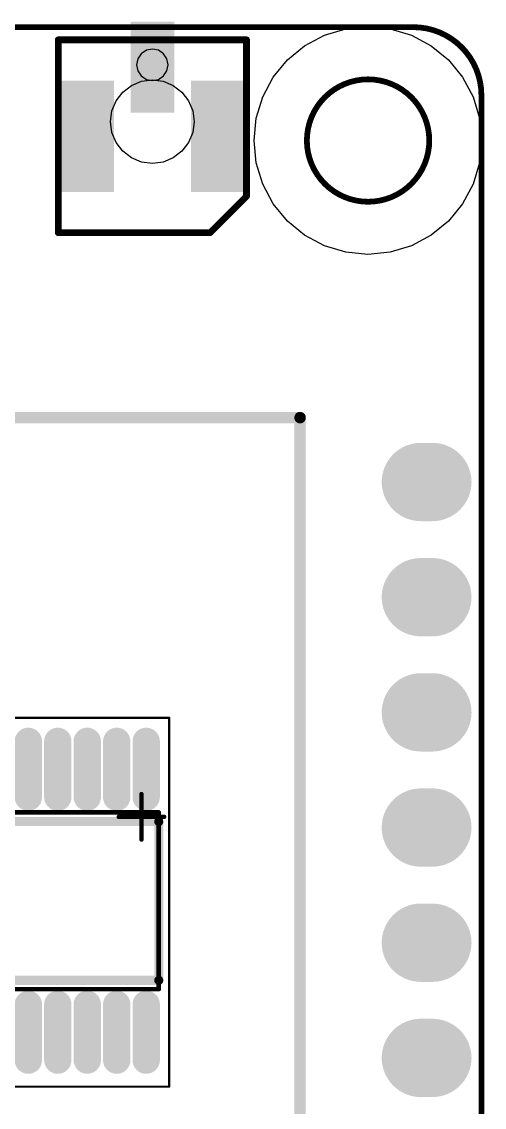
# Model space of a CAD drawing. Header units: millimetres. Extents: x 6.83 to 8, y 14.94 to 18.7.
# Drawn here: x 7.576 to 7.978, y 17.753 to 18.695 of the extents above; entities that cross this region are included whole.
import ezdxf

# ---------------------------------------------------------------- set-up
doc = ezdxf.new("R2010")
doc.units = ezdxf.units.MM
doc.header["$MEASUREMENT"] = 0
for name, color, linetype in [('BottomLayer', 5, 'Continuous'), ('BottomOverlay', 54, 'Continuous'), ('BottomPaste', 16, 'Continuous'), ('BottomSolder', 6, 'Continuous'), ('KeepOutLayer', 6, 'Continuous'), ('Mechanical13', 56, 'Continuous'), ('Mechanical15', 56, 'Continuous'), ('Mechanical5', 56, 'Continuous'), ('MidLayer1', 16, 'Continuous'), ('MidLayer2', 76, 'Continuous'), ('MultiLayer', 9, 'Continuous'), ('TopLayer', 1, 'Continuous'), ('TopOverlay', 2, 'Continuous'), ('TopPaste', 8, 'Continuous'), ('TopSolder', 216, 'Continuous')]:
    doc.layers.add(name, color=color, linetype=linetype)

# ---------------------------------------------------------------- blocks, each defined once
blk = doc.blocks.new('BATTERY_BOX18650_DIP_____B_2')
at = {"layer": 'BottomOverlay', "const_width": 0.01}
for points in [[(1.50744, -0.41142), (1.50744, 0.41142)], [(1.50744, -0.41142), (-1.52756, -0.41142)]]:
    blk.add_lwpolyline(points, dxfattribs=at)
at = {"layer": 'BottomOverlay', "const_width": 0.005}
blk.add_lwpolyline([(1.50494, -0.41142, 1), (1.50994, -0.41142, 1)], format="xyb", close=True, dxfattribs=at)
blk.add_lwpolyline([(1.50494, -0.41142, 1), (1.50994, -0.41142, 1)], format="xyb", close=True, dxfattribs=at)
blk = doc.blocks.new('U_FL_R_B_3')
at = {"layer": 'BottomLayer'}
for points in [[(-0.04429, 0.0374), (0.04429, 0.0374), (-0.04429, 0.07874), (0.04429, 0.07874)], [(-0.09547, -0.015), (-0.02461, -0.015), (-0.09547, 0.015), (-0.02461, 0.015)], [(-0.04429, -0.07874), (0.04429, -0.07874), (-0.04429, -0.0374), (0.04429, -0.0374)]]:
    blk.add_solid(points, dxfattribs=at)
at = {"layer": 'BottomOverlay', "const_width": 0.00591}
for points in [[(-0.08371, 0.08174), (0.05212, 0.08174)], [(-0.08371, 0.08174), (-0.08371, -0.08174)], [(0.05212, 0.08174), (0.08371, 0.05015)], [(0.08371, 0.05015), (0.08371, -0.08174)], [(-0.08371, -0.08174), (0.08371, -0.08174)]]:
    blk.add_lwpolyline(points, dxfattribs=at)
at = {"layer": 'BottomOverlay', "const_width": 0.00295}
for points in [[(-0.08519, 0.08174, 1), (-0.08223, 0.08174, 1)], [(-0.08519, 0.08174, 1), (-0.08223, 0.08174, 1)], [(0.05064, 0.08174, 1), (0.05359, 0.08174, 1)], [(0.05064, 0.08174, 1), (0.05359, 0.08174, 1)], [(0.08223, 0.05015, 1), (0.08519, 0.05015, 1)], [(0.08223, 0.05015, 1), (0.08519, 0.05015, 1)], [(-0.08519, -0.08174, 1), (-0.08223, -0.08174, 1)], [(-0.08519, -0.08174, 1), (-0.08223, -0.08174, 1)], [(0.08223, -0.08174, 1), (0.08519, -0.08174, 1)], [(0.08223, -0.08174, 1), (0.08519, -0.08174, 1)]]:
    blk.add_lwpolyline(points, format="xyb", close=True, dxfattribs=at)
at = {"layer": 'BottomPaste'}
for points in [[(-0.04429, 0.0374), (0.04429, 0.0374), (-0.04429, 0.07874), (0.04429, 0.07874)], [(-0.09547, -0.015), (-0.02461, -0.015), (-0.09547, 0.015), (-0.02461, 0.015)], [(-0.04429, -0.07874), (0.04429, -0.07874), (-0.04429, -0.0374), (0.04429, -0.0374)]]:
    blk.add_solid(points, dxfattribs=at)
at = {"layer": 'BottomSolder'}
for points in [[(-0.04829, 0.0334), (0.04829, 0.0334), (-0.04829, 0.08274), (0.04829, 0.08274)], [(-0.09947, -0.019), (-0.02061, -0.019), (-0.09947, 0.019), (-0.02061, 0.019)], [(-0.04829, -0.08274), (0.04829, -0.08274), (-0.04829, -0.0334), (0.04829, -0.0334)]]:
    blk.add_solid(points, dxfattribs=at)
at = {"layer": 'Mechanical15'}
for p, q in [((-0.07166, 0.00965), (-0.07462, 0.00522)), ((-0.06723, 0.01261), (-0.07166, 0.00965)), ((-0.06201, 0.01365), (-0.06723, 0.01261)), ((-0.05679, 0.01261), (-0.06201, 0.01365)), ((-0.05236, 0.00965), (-0.05679, 0.01261)), ((-0.0494, 0.00522), (-0.05236, 0.00965)), ((-0.07462, 0.00522), (-0.07566, 0)), ((-0.04836, 0), (-0.0494, 0.00522)), ((-0.07566, 0), (-0.07462, -0.00522)), ((-0.07462, -0.00522), (-0.07166, -0.00965)), ((-0.05236, -0.00965), (-0.0494, -0.00522)), ((-0.0494, -0.00522), (-0.04836, 0)), ((-0.07166, -0.00965), (-0.06723, -0.01261)), ((-0.06723, -0.01261), (-0.06201, -0.01365)), ((-0.06201, -0.01365), (-0.05679, -0.01261)), ((-0.05679, -0.01261), (-0.05236, -0.00965))]:
    blk.add_line(p, q, dxfattribs=at)
blk = doc.blocks.new('TCA9554PWR_9')
at = {"layer": 'Mechanical13', "const_width": 0.00394}
for points in [[(0.18898, 0.01083), (0.0374, 0.01083)], [(0.0374, -0.18996), (0.0374, 0.01083)], [(0.19094, -0.18996), (0.19094, 0.01083)], [(0.19094, -0.18996), (0.0374, -0.18996)]]:
    blk.add_lwpolyline(points, dxfattribs=at)
at = {"layer": 'Mechanical13'}
for points, const_width in [([(0.03642, 0.01083, 1), (0.03839, 0.01083, 1)], 0.00197), ([(0.03642, 0.01083, 1), (0.03839, 0.01083, 1)], 0.00197), ([(0.18799, 0.01083, 1), (0.18996, 0.01083, 1)], 0.00197), ([(0.18996, 0.01083, 1), (0.19193, 0.01083, 1)], 0.00197), ([(0.09207, -0.0177, 1), (0.0527, -0.0177, 1)], 0.00394), ([(0.05172, -0.0177, 1), (0.05369, -0.0177, 1)], 0.00197), ([(0.09109, -0.0177, 1), (0.09306, -0.0177, 1)], 0.00197), ([(0.03642, -0.18996, 1), (0.03839, -0.18996, 1)], 0.00197), ([(0.03642, -0.18996, 1), (0.03839, -0.18996, 1)], 0.00197), ([(0.18996, -0.18996, 1), (0.19193, -0.18996, 1)], 0.00197), ([(0.18996, -0.18996, 1), (0.19193, -0.18996, 1)], 0.00197)]:
    blk.add_lwpolyline(points, format="xyb", close=True, dxfattribs=dict(at, const_width=const_width))
at = {"layer": 'Mechanical15'}
for points, const_width in [([(0.27307, 0.04154), (-0.04724, 0.04154)], 0.00197), ([(-0.04724, -0.19904), (-0.04724, 0.04154)], 0.00197), ([(0.27307, -0.19904), (0.27307, 0.04154)], 0.00197), ([(0.18701, -0.19468), (0.18701, -0.15532)], 0.00394), ([(0.20669, -0.175), (0.16732, -0.175)], 0.00394), ([(0.27307, -0.19904), (-0.04724, -0.19904)], 0.00197)]:
    blk.add_lwpolyline(points, dxfattribs=dict(at, const_width=const_width))
for points, const_width in [([(-0.04774, 0.04154, 1), (-0.04675, 0.04154, 1)], 0.000984), ([(-0.04774, 0.04154, 1), (-0.04675, 0.04154, 1)], 0.000984), ([(0.27257, 0.04154, 1), (0.27356, 0.04154, 1)], 0.000984), ([(0.27257, 0.04154, 1), (0.27356, 0.04154, 1)], 0.000984), ([(0.18602, -0.15532, 1), (0.18799, -0.15532, 1)], 0.00197), ([(0.16634, -0.175, 1), (0.16831, -0.175, 1)], 0.00197), ([(0.20571, -0.175, 1), (0.20768, -0.175, 1)], 0.00197), ([(0.18602, -0.19468, 1), (0.18799, -0.19468, 1)], 0.00197), ([(-0.04774, -0.19904, 1), (-0.04675, -0.19904, 1)], 0.000984), ([(-0.04774, -0.19904, 1), (-0.04675, -0.19904, 1)], 0.000984), ([(0.27257, -0.19904, 1), (0.27356, -0.19904, 1)], 0.000984), ([(0.27257, -0.19904, 1), (0.27356, -0.19904, 1)], 0.000984)]:
    blk.add_lwpolyline(points, format="xyb", close=True, dxfattribs=dict(at, const_width=const_width))
at = {"layer": 'TopLayer', "const_width": 0.01575}
for points in [[(-0.02421, 0), (0.02421, 0)], [(0.20413, 0), (0.25256, 0)], [(-0.02421, -0.02559), (0.02421, -0.02559)], [(0.20413, -0.02559), (0.25256, -0.02559)], [(-0.02421, -0.05118), (0.02421, -0.05118)], [(0.20413, -0.05118), (0.25256, -0.05118)], [(-0.02421, -0.07677), (0.02421, -0.07677)], [(0.20413, -0.07677), (0.25256, -0.07677)], [(-0.02421, -0.10236), (0.02421, -0.10236)], [(0.20413, -0.10236), (0.25256, -0.10236)], [(-0.02421, -0.12795), (0.02421, -0.12795)], [(0.20413, -0.12795), (0.25256, -0.12795)], [(-0.02421, -0.15354), (0.02421, -0.15354)], [(0.20413, -0.15354), (0.25256, -0.15354)], [(-0.02421, -0.17913), (0.02421, -0.17913)], [(0.20413, -0.17913), (0.25256, -0.17913)]]:
    blk.add_lwpolyline(points, dxfattribs=at)
at = {"layer": 'TopLayer', "const_width": 0.00787}
for points in [[(-0.02815, 0, 1), (-0.02028, 0, 1)], [(0.02028, 0, 1), (0.02815, 0, 1)], [(0.2002, 0, 1), (0.20807, 0, 1)], [(0.24862, 0, 1), (0.2565, 0, 1)], [(-0.02815, -0.02559, 1), (-0.02028, -0.02559, 1)], [(0.02028, -0.02559, 1), (0.02815, -0.02559, 1)], [(0.2002, -0.02559, 1), (0.20807, -0.02559, 1)], [(0.24862, -0.02559, 1), (0.2565, -0.02559, 1)], [(-0.02815, -0.05118, 1), (-0.02028, -0.05118, 1)], [(0.02028, -0.05118, 1), (0.02815, -0.05118, 1)], [(0.2002, -0.05118, 1), (0.20807, -0.05118, 1)], [(0.24862, -0.05118, 1), (0.2565, -0.05118, 1)], [(-0.02815, -0.07677, 1), (-0.02028, -0.07677, 1)], [(0.02028, -0.07677, 1), (0.02815, -0.07677, 1)], [(0.2002, -0.07677, 1), (0.20807, -0.07677, 1)], [(0.24862, -0.07677, 1), (0.2565, -0.07677, 1)], [(-0.02815, -0.10236, 1), (-0.02028, -0.10236, 1)], [(0.02028, -0.10236, 1), (0.02815, -0.10236, 1)], [(0.2002, -0.10236, 1), (0.20807, -0.10236, 1)], [(0.24862, -0.10236, 1), (0.2565, -0.10236, 1)], [(-0.02815, -0.12795, 1), (-0.02028, -0.12795, 1)], [(0.02028, -0.12795, 1), (0.02815, -0.12795, 1)], [(0.2002, -0.12795, 1), (0.20807, -0.12795, 1)], [(0.24862, -0.12795, 1), (0.2565, -0.12795, 1)], [(-0.02815, -0.15354, 1), (-0.02028, -0.15354, 1)], [(0.02028, -0.15354, 1), (0.02815, -0.15354, 1)], [(0.2002, -0.15354, 1), (0.20807, -0.15354, 1)], [(0.24862, -0.15354, 1), (0.2565, -0.15354, 1)], [(-0.02815, -0.17913, 1), (-0.02028, -0.17913, 1)], [(0.02028, -0.17913, 1), (0.02815, -0.17913, 1)], [(0.2002, -0.17913, 1), (0.20807, -0.17913, 1)], [(0.24862, -0.17913, 1), (0.2565, -0.17913, 1)]]:
    blk.add_lwpolyline(points, format="xyb", close=True, dxfattribs=at)
at = {"layer": 'TopOverlay'}
for points, const_width in [([(0.0055, 0.02723, 1), (-0.00434, 0.02723, 1)], 0.00984), ([(-0.0068, 0.02723, 1), (-0.00188, 0.02723, 1)], 0.00492), ([(0.00304, 0.02723, 1), (0.00796, 0.02723, 1)], 0.00492), ([(0.0431, 0.01082, 1), (0.04704, 0.01082, 1)], 0.00394), ([(0.0431, 0.01082, 1), (0.04704, 0.01082, 1)], 0.00394), ([(0.18094, 0.01082, 1), (0.18488, 0.01082, 1)], 0.00394), ([(0.18094, 0.01082, 1), (0.18488, 0.01082, 1)], 0.00394), ([(0.08324, -0.01662, 1), (0.06749, -0.01662, 1)], 0.02362), ([(0.06158, -0.01662, 1), (0.07339, -0.01662, 1)], 0.01181), ([(0.07733, -0.01662, 1), (0.08914, -0.01662, 1)], 0.01181), ([(0.0431, -0.19004, 1), (0.04704, -0.19004, 1)], 0.00394), ([(0.0431, -0.19004, 1), (0.04704, -0.19004, 1)], 0.00394), ([(0.18094, -0.19004, 1), (0.18488, -0.19004, 1)], 0.00394), ([(0.18094, -0.19004, 1), (0.18488, -0.19004, 1)], 0.00394)]:
    blk.add_lwpolyline(points, format="xyb", close=True, dxfattribs=dict(at, const_width=const_width))
at = {"layer": 'TopOverlay', "const_width": 0.00787}
for points in [[(0.18291, 0.01082), (0.04507, 0.01082)], [(0.04507, -0.19004), (0.04507, 0.01082)], [(0.18291, -0.19004), (0.18291, 0.01082)], [(0.18291, -0.19004), (0.04507, -0.19004)]]:
    blk.add_lwpolyline(points, dxfattribs=at)
at = {"layer": 'TopPaste', "const_width": 0.01575}
for points in [[(-0.02421, 0), (0.02421, 0)], [(0.20413, 0), (0.25256, 0)], [(-0.02421, -0.02559), (0.02421, -0.02559)], [(0.20413, -0.02559), (0.25256, -0.02559)], [(-0.02421, -0.05118), (0.02421, -0.05118)], [(0.20413, -0.05118), (0.25256, -0.05118)], [(-0.02421, -0.07677), (0.02421, -0.07677)], [(0.20413, -0.07677), (0.25256, -0.07677)], [(-0.02421, -0.10236), (0.02421, -0.10236)], [(0.20413, -0.10236), (0.25256, -0.10236)], [(-0.02421, -0.12795), (0.02421, -0.12795)], [(0.20413, -0.12795), (0.25256, -0.12795)], [(-0.02421, -0.15354), (0.02421, -0.15354)], [(0.20413, -0.15354), (0.25256, -0.15354)], [(-0.02421, -0.17913), (0.02421, -0.17913)], [(0.20413, -0.17913), (0.25256, -0.17913)]]:
    blk.add_lwpolyline(points, dxfattribs=at)
at = {"layer": 'TopPaste', "const_width": 0.00787}
for points in [[(-0.02815, 0, 1), (-0.02028, 0, 1)], [(0.02028, 0, 1), (0.02815, 0, 1)], [(0.2002, 0, 1), (0.20807, 0, 1)], [(0.24862, 0, 1), (0.2565, 0, 1)], [(-0.02815, -0.02559, 1), (-0.02028, -0.02559, 1)], [(0.02028, -0.02559, 1), (0.02815, -0.02559, 1)], [(0.2002, -0.02559, 1), (0.20807, -0.02559, 1)], [(0.24862, -0.02559, 1), (0.2565, -0.02559, 1)], [(-0.02815, -0.05118, 1), (-0.02028, -0.05118, 1)], [(0.02028, -0.05118, 1), (0.02815, -0.05118, 1)], [(0.2002, -0.05118, 1), (0.20807, -0.05118, 1)], [(0.24862, -0.05118, 1), (0.2565, -0.05118, 1)], [(-0.02815, -0.07677, 1), (-0.02028, -0.07677, 1)], [(0.02028, -0.07677, 1), (0.02815, -0.07677, 1)], [(0.2002, -0.07677, 1), (0.20807, -0.07677, 1)], [(0.24862, -0.07677, 1), (0.2565, -0.07677, 1)], [(-0.02815, -0.10236, 1), (-0.02028, -0.10236, 1)], [(0.02028, -0.10236, 1), (0.02815, -0.10236, 1)], [(0.2002, -0.10236, 1), (0.20807, -0.10236, 1)], [(0.24862, -0.10236, 1), (0.2565, -0.10236, 1)], [(-0.02815, -0.12795, 1), (-0.02028, -0.12795, 1)], [(0.02028, -0.12795, 1), (0.02815, -0.12795, 1)], [(0.2002, -0.12795, 1), (0.20807, -0.12795, 1)], [(0.24862, -0.12795, 1), (0.2565, -0.12795, 1)], [(-0.02815, -0.15354, 1), (-0.02028, -0.15354, 1)], [(0.02028, -0.15354, 1), (0.02815, -0.15354, 1)], [(0.2002, -0.15354, 1), (0.20807, -0.15354, 1)], [(0.24862, -0.15354, 1), (0.2565, -0.15354, 1)], [(-0.02815, -0.17913, 1), (-0.02028, -0.17913, 1)], [(0.02028, -0.17913, 1), (0.02815, -0.17913, 1)], [(0.2002, -0.17913, 1), (0.20807, -0.17913, 1)], [(0.24862, -0.17913, 1), (0.2565, -0.17913, 1)]]:
    blk.add_lwpolyline(points, format="xyb", close=True, dxfattribs=at)
at = {"layer": 'TopSolder', "const_width": 0.02375}
for points in [[(-0.02421, 0), (0.02421, 0)], [(0.20413, 0), (0.25256, 0)], [(-0.02421, -0.02559), (0.02421, -0.02559)], [(0.20413, -0.02559), (0.25256, -0.02559)], [(-0.02421, -0.05118), (0.02421, -0.05118)], [(0.20413, -0.05118), (0.25256, -0.05118)], [(-0.02421, -0.07677), (0.02421, -0.07677)], [(0.20413, -0.07677), (0.25256, -0.07677)], [(-0.02421, -0.10236), (0.02421, -0.10236)], [(0.20413, -0.10236), (0.25256, -0.10236)], [(-0.02421, -0.12795), (0.02421, -0.12795)], [(0.20413, -0.12795), (0.25256, -0.12795)], [(-0.02421, -0.15354), (0.02421, -0.15354)], [(0.20413, -0.15354), (0.25256, -0.15354)], [(-0.02421, -0.17913), (0.02421, -0.17913)], [(0.20413, -0.17913), (0.25256, -0.17913)]]:
    blk.add_lwpolyline(points, dxfattribs=at)
at = {"layer": 'TopSolder', "const_width": 0.01187}
for points in [[(-0.03015, 0, 1), (-0.01828, 0, 1)], [(0.01828, 0, 1), (0.03015, 0, 1)], [(0.1982, 0, 1), (0.21007, 0, 1)], [(0.24662, 0, 1), (0.2585, 0, 1)], [(-0.03015, -0.02559, 1), (-0.01828, -0.02559, 1)], [(0.01828, -0.02559, 1), (0.03015, -0.02559, 1)], [(0.1982, -0.02559, 1), (0.21007, -0.02559, 1)], [(0.24662, -0.02559, 1), (0.2585, -0.02559, 1)], [(-0.03015, -0.05118, 1), (-0.01828, -0.05118, 1)], [(0.01828, -0.05118, 1), (0.03015, -0.05118, 1)], [(0.1982, -0.05118, 1), (0.21007, -0.05118, 1)], [(0.24662, -0.05118, 1), (0.2585, -0.05118, 1)], [(-0.03015, -0.07677, 1), (-0.01828, -0.07677, 1)], [(0.01828, -0.07677, 1), (0.03015, -0.07677, 1)], [(0.1982, -0.07677, 1), (0.21007, -0.07677, 1)], [(0.24662, -0.07677, 1), (0.2585, -0.07677, 1)], [(-0.03015, -0.10236, 1), (-0.01828, -0.10236, 1)], [(0.01828, -0.10236, 1), (0.03015, -0.10236, 1)], [(0.1982, -0.10236, 1), (0.21007, -0.10236, 1)], [(0.24662, -0.10236, 1), (0.2585, -0.10236, 1)], [(-0.03015, -0.12795, 1), (-0.01828, -0.12795, 1)], [(0.01828, -0.12795, 1), (0.03015, -0.12795, 1)], [(0.1982, -0.12795, 1), (0.21007, -0.12795, 1)], [(0.24662, -0.12795, 1), (0.2585, -0.12795, 1)], [(-0.03015, -0.15354, 1), (-0.01828, -0.15354, 1)], [(0.01828, -0.15354, 1), (0.03015, -0.15354, 1)], [(0.1982, -0.15354, 1), (0.21007, -0.15354, 1)], [(0.24662, -0.15354, 1), (0.2585, -0.15354, 1)], [(-0.03015, -0.17913, 1), (-0.01828, -0.17913, 1)], [(0.01828, -0.17913, 1), (0.03015, -0.17913, 1)], [(0.1982, -0.17913, 1), (0.21007, -0.17913, 1)], [(0.24662, -0.17913, 1), (0.2585, -0.17913, 1)]]:
    blk.add_lwpolyline(points, format="xyb", close=True, dxfattribs=at)
blk = doc.blocks.new('SIP11_B_24')
at = {"layer": 'BottomLayer', "const_width": 0.06}
for points in [[(0.005, 1), (-0.005, 1)], [(0.005, 0.9), (-0.005, 0.9)], [(0.005, 0.8), (-0.005, 0.8)], [(0.005, 0.7), (-0.005, 0.7)], [(0.005, 0.6), (-0.005, 0.6)], [(0.005, 0.5), (-0.005, 0.5)]]:
    blk.add_lwpolyline(points, dxfattribs=at)
at = {"layer": 'BottomLayer', "const_width": 0.03}
for points in [[(-0.02, 1, 1), (0.01, 1, 1)], [(-0.01, 1, 1), (0.02, 1, 1)], [(-0.02, 0.9, 1), (0.01, 0.9, 1)], [(-0.01, 0.9, 1), (0.02, 0.9, 1)], [(-0.02, 0.8, 1), (0.01, 0.8, 1)], [(-0.01, 0.8, 1), (0.02, 0.8, 1)], [(-0.02, 0.7, 1), (0.01, 0.7, 1)], [(-0.01, 0.7, 1), (0.02, 0.7, 1)], [(-0.02, 0.6, 1), (0.01, 0.6, 1)], [(-0.01, 0.6, 1), (0.02, 0.6, 1)], [(-0.02, 0.5, 1), (0.01, 0.5, 1)], [(-0.01, 0.5, 1), (0.02, 0.5, 1)]]:
    blk.add_lwpolyline(points, format="xyb", close=True, dxfattribs=at)
at = {"layer": 'BottomSolder', "const_width": 0.068}
for points in [[(0.005, 1), (-0.005, 1)], [(0.005, 0.9), (-0.005, 0.9)], [(0.005, 0.8), (-0.005, 0.8)], [(0.005, 0.7), (-0.005, 0.7)], [(0.005, 0.6), (-0.005, 0.6)], [(0.005, 0.5), (-0.005, 0.5)]]:
    blk.add_lwpolyline(points, dxfattribs=at)
at = {"layer": 'BottomSolder', "const_width": 0.034}
for points in [[(-0.022, 1, 1), (0.012, 1, 1)], [(-0.012, 1, 1), (0.022, 1, 1)], [(-0.022, 0.9, 1), (0.012, 0.9, 1)], [(-0.012, 0.9, 1), (0.022, 0.9, 1)], [(-0.022, 0.8, 1), (0.012, 0.8, 1)], [(-0.012, 0.8, 1), (0.022, 0.8, 1)], [(-0.022, 0.7, 1), (0.012, 0.7, 1)], [(-0.012, 0.7, 1), (0.022, 0.7, 1)], [(-0.022, 0.6, 1), (0.012, 0.6, 1)], [(-0.012, 0.6, 1), (0.022, 0.6, 1)], [(-0.022, 0.5, 1), (0.012, 0.5, 1)], [(-0.012, 0.5, 1), (0.022, 0.5, 1)]]:
    blk.add_lwpolyline(points, format="xyb", close=True, dxfattribs=at)
at = {"layer": 'MidLayer1', "const_width": 0.06}
for points in [[(0.005, 1), (-0.005, 1)], [(0.005, 0.9), (-0.005, 0.9)], [(0.005, 0.8), (-0.005, 0.8)], [(0.005, 0.7), (-0.005, 0.7)], [(0.005, 0.6), (-0.005, 0.6)], [(0.005, 0.5), (-0.005, 0.5)]]:
    blk.add_lwpolyline(points, dxfattribs=at)
at = {"layer": 'MidLayer1', "const_width": 0.03}
for points in [[(-0.02, 1, 1), (0.01, 1, 1)], [(-0.01, 1, 1), (0.02, 1, 1)], [(-0.02, 0.9, 1), (0.01, 0.9, 1)], [(-0.01, 0.9, 1), (0.02, 0.9, 1)], [(-0.02, 0.8, 1), (0.01, 0.8, 1)], [(-0.01, 0.8, 1), (0.02, 0.8, 1)], [(-0.02, 0.7, 1), (0.01, 0.7, 1)], [(-0.01, 0.7, 1), (0.02, 0.7, 1)], [(-0.02, 0.6, 1), (0.01, 0.6, 1)], [(-0.01, 0.6, 1), (0.02, 0.6, 1)], [(-0.02, 0.5, 1), (0.01, 0.5, 1)], [(-0.01, 0.5, 1), (0.02, 0.5, 1)]]:
    blk.add_lwpolyline(points, format="xyb", close=True, dxfattribs=at)
at = {"layer": 'MidLayer2', "const_width": 0.06}
for points in [[(0.005, 1), (-0.005, 1)], [(0.005, 0.9), (-0.005, 0.9)], [(0.005, 0.8), (-0.005, 0.8)], [(0.005, 0.7), (-0.005, 0.7)], [(0.005, 0.6), (-0.005, 0.6)], [(0.005, 0.5), (-0.005, 0.5)]]:
    blk.add_lwpolyline(points, dxfattribs=at)
at = {"layer": 'MidLayer2', "const_width": 0.03}
for points in [[(-0.02, 1, 1), (0.01, 1, 1)], [(-0.01, 1, 1), (0.02, 1, 1)], [(-0.02, 0.9, 1), (0.01, 0.9, 1)], [(-0.01, 0.9, 1), (0.02, 0.9, 1)], [(-0.02, 0.8, 1), (0.01, 0.8, 1)], [(-0.01, 0.8, 1), (0.02, 0.8, 1)], [(-0.02, 0.7, 1), (0.01, 0.7, 1)], [(-0.01, 0.7, 1), (0.02, 0.7, 1)], [(-0.02, 0.6, 1), (0.01, 0.6, 1)], [(-0.01, 0.6, 1), (0.02, 0.6, 1)], [(-0.02, 0.5, 1), (0.01, 0.5, 1)], [(-0.01, 0.5, 1), (0.02, 0.5, 1)]]:
    blk.add_lwpolyline(points, format="xyb", close=True, dxfattribs=at)
at = {"layer": 'MultiLayer', "const_width": 0.06}
for points in [[(0.005, 1), (-0.005, 1)], [(0.005, 0.9), (-0.005, 0.9)], [(0.005, 0.8), (-0.005, 0.8)], [(0.005, 0.7), (-0.005, 0.7)], [(0.005, 0.6), (-0.005, 0.6)], [(0.005, 0.5), (-0.005, 0.5)]]:
    blk.add_lwpolyline(points, dxfattribs=at)
at = {"layer": 'MultiLayer', "const_width": 0.03}
for points in [[(-0.02, 1, 1), (0.01, 1, 1)], [(-0.01, 1, 1), (0.02, 1, 1)], [(-0.02, 0.9, 1), (0.01, 0.9, 1)], [(-0.01, 0.9, 1), (0.02, 0.9, 1)], [(-0.02, 0.8, 1), (0.01, 0.8, 1)], [(-0.01, 0.8, 1), (0.02, 0.8, 1)], [(-0.02, 0.7, 1), (0.01, 0.7, 1)], [(-0.01, 0.7, 1), (0.02, 0.7, 1)], [(-0.02, 0.6, 1), (0.01, 0.6, 1)], [(-0.01, 0.6, 1), (0.02, 0.6, 1)], [(-0.02, 0.5, 1), (0.01, 0.5, 1)], [(-0.01, 0.5, 1), (0.02, 0.5, 1)]]:
    blk.add_lwpolyline(points, format="xyb", close=True, dxfattribs=at)
at = {"layer": 'TopLayer', "const_width": 0.06}
for points in [[(0.005, 1), (-0.005, 1)], [(0.005, 0.9), (-0.005, 0.9)], [(0.005, 0.8), (-0.005, 0.8)], [(0.005, 0.7), (-0.005, 0.7)], [(0.005, 0.6), (-0.005, 0.6)], [(0.005, 0.5), (-0.005, 0.5)]]:
    blk.add_lwpolyline(points, dxfattribs=at)
at = {"layer": 'TopLayer', "const_width": 0.03}
for points in [[(-0.02, 1, 1), (0.01, 1, 1)], [(-0.01, 1, 1), (0.02, 1, 1)], [(-0.02, 0.9, 1), (0.01, 0.9, 1)], [(-0.01, 0.9, 1), (0.02, 0.9, 1)], [(-0.02, 0.8, 1), (0.01, 0.8, 1)], [(-0.01, 0.8, 1), (0.02, 0.8, 1)], [(-0.02, 0.7, 1), (0.01, 0.7, 1)], [(-0.01, 0.7, 1), (0.02, 0.7, 1)], [(-0.02, 0.6, 1), (0.01, 0.6, 1)], [(-0.01, 0.6, 1), (0.02, 0.6, 1)], [(-0.02, 0.5, 1), (0.01, 0.5, 1)], [(-0.01, 0.5, 1), (0.02, 0.5, 1)]]:
    blk.add_lwpolyline(points, format="xyb", close=True, dxfattribs=at)
at = {"layer": 'TopSolder', "const_width": 0.068}
for points in [[(0.005, 1), (-0.005, 1)], [(0.005, 0.9), (-0.005, 0.9)], [(0.005, 0.8), (-0.005, 0.8)], [(0.005, 0.7), (-0.005, 0.7)], [(0.005, 0.6), (-0.005, 0.6)], [(0.005, 0.5), (-0.005, 0.5)]]:
    blk.add_lwpolyline(points, dxfattribs=at)
at = {"layer": 'TopSolder', "const_width": 0.034}
for points in [[(-0.022, 1, 1), (0.012, 1, 1)], [(-0.012, 1, 1), (0.022, 1, 1)], [(-0.022, 0.9, 1), (0.012, 0.9, 1)], [(-0.012, 0.9, 1), (0.022, 0.9, 1)], [(-0.022, 0.8, 1), (0.012, 0.8, 1)], [(-0.012, 0.8, 1), (0.022, 0.8, 1)], [(-0.022, 0.7, 1), (0.012, 0.7, 1)], [(-0.012, 0.7, 1), (0.022, 0.7, 1)], [(-0.022, 0.6, 1), (0.012, 0.6, 1)], [(-0.012, 0.6, 1), (0.022, 0.6, 1)], [(-0.022, 0.5, 1), (0.012, 0.5, 1)], [(-0.012, 0.5, 1), (0.022, 0.5, 1)]]:
    blk.add_lwpolyline(points, format="xyb", close=True, dxfattribs=at)

msp = doc.modelspace()

# ---------------------------------------------------------------- linework, layer by layer
at = {"layer": 'BottomLayer'}
for p, q in [((7.85761, 18.68899), (7.87691, 18.69089)), ((7.87691, 18.69089), (7.87691, 18.69089)), ((7.87691, 18.69089), (7.8962, 18.68899)), ((7.82196, 18.67422), (7.83906, 18.68336)), ((7.83906, 18.68336), (7.85761, 18.68899)), ((7.8962, 18.68899), (7.91476, 18.68336)), ((7.91476, 18.68336), (7.93186, 18.67422)), ((7.80697, 18.66192), (7.82196, 18.67422)), ((7.93186, 18.67422), (7.94684, 18.66192)), ((7.79468, 18.64693), (7.80697, 18.66192)), ((7.94684, 18.66192), (7.95914, 18.64693)), ((7.67157, 18.63985), (7.68033, 18.64347)), ((7.68033, 18.64347), (7.68973, 18.64471)), ((7.68973, 18.64471), (7.68973, 18.64471)), ((7.68973, 18.64471), (7.69912, 18.64347)), ((7.69912, 18.64347), (7.70788, 18.63985)), ((7.78554, 18.62983), (7.79468, 18.64693)), ((7.95914, 18.64693), (7.96828, 18.62983)), ((7.65828, 18.62655), (7.66405, 18.63407)), ((7.66405, 18.63407), (7.67157, 18.63985)), ((7.70788, 18.63985), (7.7154, 18.63407)), ((7.7154, 18.63407), (7.72117, 18.62655)), ((7.65465, 18.6178), (7.65828, 18.62655)), ((7.72117, 18.62655), (7.7248, 18.6178)), ((7.77991, 18.61128), (7.78554, 18.62983)), ((7.96828, 18.62983), (7.97391, 18.61128)), ((7.65342, 18.6084), (7.65465, 18.6178)), ((7.7248, 18.6178), (7.72604, 18.6084)), ((7.65465, 18.599), (7.65342, 18.6084)), ((7.65342, 18.6084), (7.65342, 18.6084)), ((7.72604, 18.6084), (7.7248, 18.599)), ((7.72604, 18.6084), (7.72604, 18.6084)), ((7.77801, 18.59198), (7.77991, 18.61128)), ((7.97391, 18.61128), (7.97581, 18.59198)), ((7.65828, 18.59024), (7.65465, 18.599)), ((7.7248, 18.599), (7.72117, 18.59024)), ((7.66405, 18.58272), (7.65828, 18.59024)), ((7.72117, 18.59024), (7.7154, 18.58272)), ((7.77991, 18.57269), (7.77801, 18.59198)), ((7.77801, 18.59198), (7.77801, 18.59198)), ((7.97581, 18.59198), (7.97391, 18.57269)), ((7.97581, 18.59198), (7.97581, 18.59198)), ((7.67157, 18.57695), (7.66405, 18.58272)), ((7.7154, 18.58272), (7.70788, 18.57695)), ((7.68033, 18.57333), (7.67157, 18.57695)), ((7.68973, 18.57209), (7.68033, 18.57333)), ((7.69912, 18.57333), (7.68973, 18.57209)), ((7.68973, 18.57209), (7.68973, 18.57209)), ((7.70788, 18.57695), (7.69912, 18.57333)), ((7.78554, 18.55414), (7.77991, 18.57269)), ((7.97391, 18.57269), (7.96828, 18.55414)), ((7.79468, 18.53704), (7.78554, 18.55414)), ((7.96828, 18.55414), (7.95914, 18.53704)), ((7.80697, 18.52205), (7.79468, 18.53704)), ((7.95914, 18.53704), (7.94684, 18.52205)), ((7.82196, 18.50975), (7.80697, 18.52205)), ((7.94684, 18.52205), (7.93186, 18.50975)), ((7.83906, 18.50061), (7.82196, 18.50975)), ((7.93186, 18.50975), (7.91476, 18.50061)), ((7.85761, 18.49498), (7.83906, 18.50061)), ((7.87691, 18.49308), (7.85761, 18.49498)), ((7.8962, 18.49498), (7.87691, 18.49308)), ((7.87691, 18.49308), (7.87691, 18.49308)), ((7.91476, 18.50061), (7.8962, 18.49498))]:
    msp.add_line(p, q, dxfattribs=at)
at = {"layer": 'KeepOutLayer', "const_width": 0.005}
for points in [[(6.89278, 18.69041), (7.9164, 18.69041)], [(7.97546, 15.10773), (7.97546, 18.63135)]]:
    msp.add_lwpolyline(points, dxfattribs=at)
at = {"layer": 'KeepOutLayer'}
for points, const_width in [([(7.91515, 18.69041, 1), (7.91765, 18.69041, 1)], 0.0025), ([(7.91515, 18.69041, 1), (7.91765, 18.69041, 1)], 0.0025), ([(7.93018, 18.59198, 1), (7.82388, 18.59198, 1)], 0.005), ([(7.97421, 18.63135, 1), (7.97671, 18.63135, 1)], 0.0025), ([(7.97421, 18.63135, 1), (7.97671, 18.63135, 1)], 0.0025), ([(7.82263, 18.59198, 1), (7.82513, 18.59198, 1)], 0.0025), ([(7.92893, 18.59198, 1), (7.93143, 18.59198, 1)], 0.0025)]:
    msp.add_lwpolyline(points, format="xyb", close=True, dxfattribs=dict(at, const_width=const_width))
at = {"layer": 'KeepOutLayer', "const_width": 0.005}
msp.add_lwpolyline([(7.9164, 18.69041, -0.414213), (7.97546, 18.63135)], format="xyb", dxfattribs=at)
at = {"layer": 'Mechanical5'}
for points, const_width in [([(7.97558, 18.59239, 1), (7.97533, 18.59239, 1)], 0.00025), ([(7.97527, 18.59239, 1), (7.9754, 18.59239, 1)], 0.000125), ([(7.97552, 18.59239, 1), (7.97565, 18.59239, 1)], 0.000125)]:
    msp.add_lwpolyline(points, format="xyb", close=True, dxfattribs=dict(at, const_width=const_width))
at = {"layer": 'MidLayer1'}
for p, q in [((7.85761, 18.68899), (7.87691, 18.69089)), ((7.87691, 18.69089), (7.87691, 18.69089)), ((7.87691, 18.69089), (7.8962, 18.68899)), ((7.82196, 18.67422), (7.83906, 18.68336)), ((7.83906, 18.68336), (7.85761, 18.68899)), ((7.8962, 18.68899), (7.91476, 18.68336)), ((7.91476, 18.68336), (7.93186, 18.67422)), ((7.80697, 18.66192), (7.82196, 18.67422)), ((7.93186, 18.67422), (7.94684, 18.66192)), ((7.79468, 18.64693), (7.80697, 18.66192)), ((7.94684, 18.66192), (7.95914, 18.64693)), ((7.67157, 18.63985), (7.68033, 18.64347)), ((7.68033, 18.64347), (7.68973, 18.64471)), ((7.68973, 18.64471), (7.68973, 18.64471)), ((7.68973, 18.64471), (7.69912, 18.64347)), ((7.69912, 18.64347), (7.70788, 18.63985)), ((7.78554, 18.62983), (7.79468, 18.64693)), ((7.95914, 18.64693), (7.96828, 18.62983)), ((7.65828, 18.62655), (7.66405, 18.63407)), ((7.66405, 18.63407), (7.67157, 18.63985)), ((7.70788, 18.63985), (7.7154, 18.63407)), ((7.7154, 18.63407), (7.72117, 18.62655)), ((7.65465, 18.6178), (7.65828, 18.62655)), ((7.72117, 18.62655), (7.7248, 18.6178)), ((7.77991, 18.61128), (7.78554, 18.62983)), ((7.96828, 18.62983), (7.97391, 18.61128)), ((7.65342, 18.6084), (7.65465, 18.6178)), ((7.7248, 18.6178), (7.72604, 18.6084)), ((7.65465, 18.599), (7.65342, 18.6084)), ((7.65342, 18.6084), (7.65342, 18.6084)), ((7.72604, 18.6084), (7.7248, 18.599)), ((7.72604, 18.6084), (7.72604, 18.6084)), ((7.77801, 18.59198), (7.77991, 18.61128)), ((7.97391, 18.61128), (7.97581, 18.59198)), ((7.65828, 18.59024), (7.65465, 18.599)), ((7.7248, 18.599), (7.72117, 18.59024)), ((7.66405, 18.58272), (7.65828, 18.59024)), ((7.72117, 18.59024), (7.7154, 18.58272)), ((7.77991, 18.57269), (7.77801, 18.59198)), ((7.77801, 18.59198), (7.77801, 18.59198)), ((7.97581, 18.59198), (7.97391, 18.57269)), ((7.97581, 18.59198), (7.97581, 18.59198)), ((7.67157, 18.57695), (7.66405, 18.58272)), ((7.7154, 18.58272), (7.70788, 18.57695)), ((7.68033, 18.57333), (7.67157, 18.57695)), ((7.68973, 18.57209), (7.68033, 18.57333)), ((7.69912, 18.57333), (7.68973, 18.57209)), ((7.68973, 18.57209), (7.68973, 18.57209)), ((7.70788, 18.57695), (7.69912, 18.57333)), ((7.78554, 18.55414), (7.77991, 18.57269)), ((7.97391, 18.57269), (7.96828, 18.55414)), ((7.79468, 18.53704), (7.78554, 18.55414)), ((7.96828, 18.55414), (7.95914, 18.53704)), ((7.80697, 18.52205), (7.79468, 18.53704)), ((7.95914, 18.53704), (7.94684, 18.52205)), ((7.82196, 18.50975), (7.80697, 18.52205)), ((7.94684, 18.52205), (7.93186, 18.50975)), ((7.83906, 18.50061), (7.82196, 18.50975)), ((7.93186, 18.50975), (7.91476, 18.50061)), ((7.85761, 18.49498), (7.83906, 18.50061)), ((7.87691, 18.49308), (7.85761, 18.49498)), ((7.8962, 18.49498), (7.87691, 18.49308)), ((7.87691, 18.49308), (7.87691, 18.49308)), ((7.91476, 18.50061), (7.8962, 18.49498))]:
    msp.add_line(p, q, dxfattribs=at)
at = {"layer": 'MidLayer2'}
for p, q in [((7.85761, 18.68899), (7.87691, 18.69089)), ((7.87691, 18.69089), (7.87691, 18.69089)), ((7.87691, 18.69089), (7.8962, 18.68899)), ((7.82196, 18.67422), (7.83906, 18.68336)), ((7.83906, 18.68336), (7.85761, 18.68899)), ((7.8962, 18.68899), (7.91476, 18.68336)), ((7.91476, 18.68336), (7.93186, 18.67422)), ((7.80697, 18.66192), (7.82196, 18.67422)), ((7.93186, 18.67422), (7.94684, 18.66192)), ((7.79468, 18.64693), (7.80697, 18.66192)), ((7.94684, 18.66192), (7.95914, 18.64693)), ((7.67157, 18.63985), (7.68033, 18.64347)), ((7.68033, 18.64347), (7.68973, 18.64471)), ((7.68973, 18.64471), (7.68973, 18.64471)), ((7.68973, 18.64471), (7.69912, 18.64347)), ((7.69912, 18.64347), (7.70788, 18.63985)), ((7.78554, 18.62983), (7.79468, 18.64693)), ((7.95914, 18.64693), (7.96828, 18.62983)), ((7.65828, 18.62655), (7.66405, 18.63407)), ((7.66405, 18.63407), (7.67157, 18.63985)), ((7.70788, 18.63985), (7.7154, 18.63407)), ((7.7154, 18.63407), (7.72117, 18.62655)), ((7.65465, 18.6178), (7.65828, 18.62655)), ((7.72117, 18.62655), (7.7248, 18.6178)), ((7.77991, 18.61128), (7.78554, 18.62983)), ((7.96828, 18.62983), (7.97391, 18.61128)), ((7.65342, 18.6084), (7.65465, 18.6178)), ((7.7248, 18.6178), (7.72604, 18.6084)), ((7.65465, 18.599), (7.65342, 18.6084)), ((7.65342, 18.6084), (7.65342, 18.6084)), ((7.72604, 18.6084), (7.7248, 18.599)), ((7.72604, 18.6084), (7.72604, 18.6084)), ((7.77801, 18.59198), (7.77991, 18.61128)), ((7.97391, 18.61128), (7.97581, 18.59198)), ((7.65828, 18.59024), (7.65465, 18.599)), ((7.7248, 18.599), (7.72117, 18.59024)), ((7.66405, 18.58272), (7.65828, 18.59024)), ((7.72117, 18.59024), (7.7154, 18.58272)), ((7.77991, 18.57269), (7.77801, 18.59198)), ((7.77801, 18.59198), (7.77801, 18.59198)), ((7.97581, 18.59198), (7.97391, 18.57269)), ((7.97581, 18.59198), (7.97581, 18.59198)), ((7.67157, 18.57695), (7.66405, 18.58272)), ((7.7154, 18.58272), (7.70788, 18.57695)), ((7.68033, 18.57333), (7.67157, 18.57695)), ((7.68973, 18.57209), (7.68033, 18.57333)), ((7.69912, 18.57333), (7.68973, 18.57209)), ((7.68973, 18.57209), (7.68973, 18.57209)), ((7.70788, 18.57695), (7.69912, 18.57333)), ((7.78554, 18.55414), (7.77991, 18.57269)), ((7.97391, 18.57269), (7.96828, 18.55414)), ((7.79468, 18.53704), (7.78554, 18.55414)), ((7.96828, 18.55414), (7.95914, 18.53704)), ((7.80697, 18.52205), (7.79468, 18.53704)), ((7.95914, 18.53704), (7.94684, 18.52205)), ((7.82196, 18.50975), (7.80697, 18.52205)), ((7.94684, 18.52205), (7.93186, 18.50975)), ((7.83906, 18.50061), (7.82196, 18.50975)), ((7.93186, 18.50975), (7.91476, 18.50061)), ((7.85761, 18.49498), (7.83906, 18.50061)), ((7.87691, 18.49308), (7.85761, 18.49498)), ((7.8962, 18.49498), (7.87691, 18.49308)), ((7.87691, 18.49308), (7.87691, 18.49308)), ((7.91476, 18.50061), (7.8962, 18.49498))]:
    msp.add_line(p, q, dxfattribs=at)
at = {"layer": 'MultiLayer'}
for p, q in [((7.85023, 18.63841), (7.86316, 18.64377)), ((7.86316, 18.64377), (7.87703, 18.64559)), ((7.87703, 18.64559), (7.87703, 18.64559)), ((7.87703, 18.64559), (7.89091, 18.64377)), ((7.89091, 18.64377), (7.90384, 18.63841)), ((7.83913, 18.62989), (7.85023, 18.63841)), ((7.90384, 18.63841), (7.91494, 18.62989)), ((7.83061, 18.61879), (7.83913, 18.62989)), ((7.91494, 18.62989), (7.92346, 18.61879)), ((7.82525, 18.60586), (7.83061, 18.61879)), ((7.92346, 18.61879), (7.92882, 18.60586)), ((7.82343, 18.59198), (7.82525, 18.60586)), ((7.92882, 18.60586), (7.93064, 18.59198)), ((7.82525, 18.57811), (7.82343, 18.59198)), ((7.82343, 18.59198), (7.82343, 18.59198)), ((7.93064, 18.59198), (7.92882, 18.57811)), ((7.93064, 18.59198), (7.93064, 18.59198)), ((7.83061, 18.56518), (7.82525, 18.57811)), ((7.92882, 18.57811), (7.92346, 18.56518)), ((7.83913, 18.55408), (7.83061, 18.56518)), ((7.92346, 18.56518), (7.91494, 18.55408)), ((7.85023, 18.54556), (7.83913, 18.55408)), ((7.91494, 18.55408), (7.90384, 18.54556)), ((7.86316, 18.5402), (7.85023, 18.54556)), ((7.87703, 18.53838), (7.86316, 18.5402)), ((7.89091, 18.5402), (7.87703, 18.53838)), ((7.90384, 18.54556), (7.89091, 18.5402)), ((7.87703, 18.53838), (7.87703, 18.53838))]:
    msp.add_line(p, q, dxfattribs=at)
at = {"layer": 'TopLayer'}
for p, q in [((7.85761, 18.68899), (7.87691, 18.69089)), ((7.87691, 18.69089), (7.87691, 18.69089)), ((7.87691, 18.69089), (7.8962, 18.68899)), ((7.82196, 18.67422), (7.83906, 18.68336)), ((7.83906, 18.68336), (7.85761, 18.68899)), ((7.8962, 18.68899), (7.91476, 18.68336)), ((7.91476, 18.68336), (7.93186, 18.67422)), ((7.80697, 18.66192), (7.82196, 18.67422)), ((7.93186, 18.67422), (7.94684, 18.66192)), ((7.79468, 18.64693), (7.80697, 18.66192)), ((7.94684, 18.66192), (7.95914, 18.64693)), ((7.67157, 18.63985), (7.68033, 18.64347)), ((7.68033, 18.64347), (7.68973, 18.64471)), ((7.68973, 18.64471), (7.68973, 18.64471)), ((7.68973, 18.64471), (7.69912, 18.64347)), ((7.69912, 18.64347), (7.70788, 18.63985)), ((7.78554, 18.62983), (7.79468, 18.64693)), ((7.95914, 18.64693), (7.96828, 18.62983)), ((7.65828, 18.62655), (7.66405, 18.63407)), ((7.66405, 18.63407), (7.67157, 18.63985)), ((7.70788, 18.63985), (7.7154, 18.63407)), ((7.7154, 18.63407), (7.72117, 18.62655)), ((7.65465, 18.6178), (7.65828, 18.62655)), ((7.72117, 18.62655), (7.7248, 18.6178)), ((7.77991, 18.61128), (7.78554, 18.62983)), ((7.96828, 18.62983), (7.97391, 18.61128)), ((7.65342, 18.6084), (7.65465, 18.6178)), ((7.7248, 18.6178), (7.72604, 18.6084)), ((7.65465, 18.599), (7.65342, 18.6084)), ((7.65342, 18.6084), (7.65342, 18.6084)), ((7.72604, 18.6084), (7.7248, 18.599)), ((7.72604, 18.6084), (7.72604, 18.6084)), ((7.77801, 18.59198), (7.77991, 18.61128)), ((7.97391, 18.61128), (7.97581, 18.59198)), ((7.65828, 18.59024), (7.65465, 18.599)), ((7.7248, 18.599), (7.72117, 18.59024)), ((7.66405, 18.58272), (7.65828, 18.59024)), ((7.72117, 18.59024), (7.7154, 18.58272)), ((7.77991, 18.57269), (7.77801, 18.59198)), ((7.77801, 18.59198), (7.77801, 18.59198)), ((7.97581, 18.59198), (7.97391, 18.57269)), ((7.97581, 18.59198), (7.97581, 18.59198)), ((7.67157, 18.57695), (7.66405, 18.58272)), ((7.7154, 18.58272), (7.70788, 18.57695)), ((7.68033, 18.57333), (7.67157, 18.57695)), ((7.68973, 18.57209), (7.68033, 18.57333)), ((7.69912, 18.57333), (7.68973, 18.57209)), ((7.68973, 18.57209), (7.68973, 18.57209)), ((7.70788, 18.57695), (7.69912, 18.57333)), ((7.78554, 18.55414), (7.77991, 18.57269)), ((7.97391, 18.57269), (7.96828, 18.55414)), ((7.79468, 18.53704), (7.78554, 18.55414)), ((7.96828, 18.55414), (7.95914, 18.53704)), ((7.80697, 18.52205), (7.79468, 18.53704)), ((7.95914, 18.53704), (7.94684, 18.52205)), ((7.82196, 18.50975), (7.80697, 18.52205)), ((7.94684, 18.52205), (7.93186, 18.50975)), ((7.83906, 18.50061), (7.82196, 18.50975)), ((7.93186, 18.50975), (7.91476, 18.50061)), ((7.85761, 18.49498), (7.83906, 18.50061)), ((7.87691, 18.49308), (7.85761, 18.49498)), ((7.8962, 18.49498), (7.87691, 18.49308)), ((7.87691, 18.49308), (7.87691, 18.49308)), ((7.91476, 18.50061), (7.8962, 18.49498))]:
    msp.add_line(p, q, dxfattribs=at)

# ---------------------------------------------------------------- block references
for name, p, rotation in [('U_FL_R_B_3', (7.68973, 18.59568), 270), ('BATTERY_BOX18650_DIP_____B_2', (7.40656, 16.84395), 90), ('SIP11_B_24', (7.92787, 17.29551), 360), ('TCA9554PWR_9', (7.50523, 17.81778), 90)]:
    msp.add_blockref(name, p, dxfattribs=dict(rotation=rotation))

doc.saveas('drawing.dxf')
